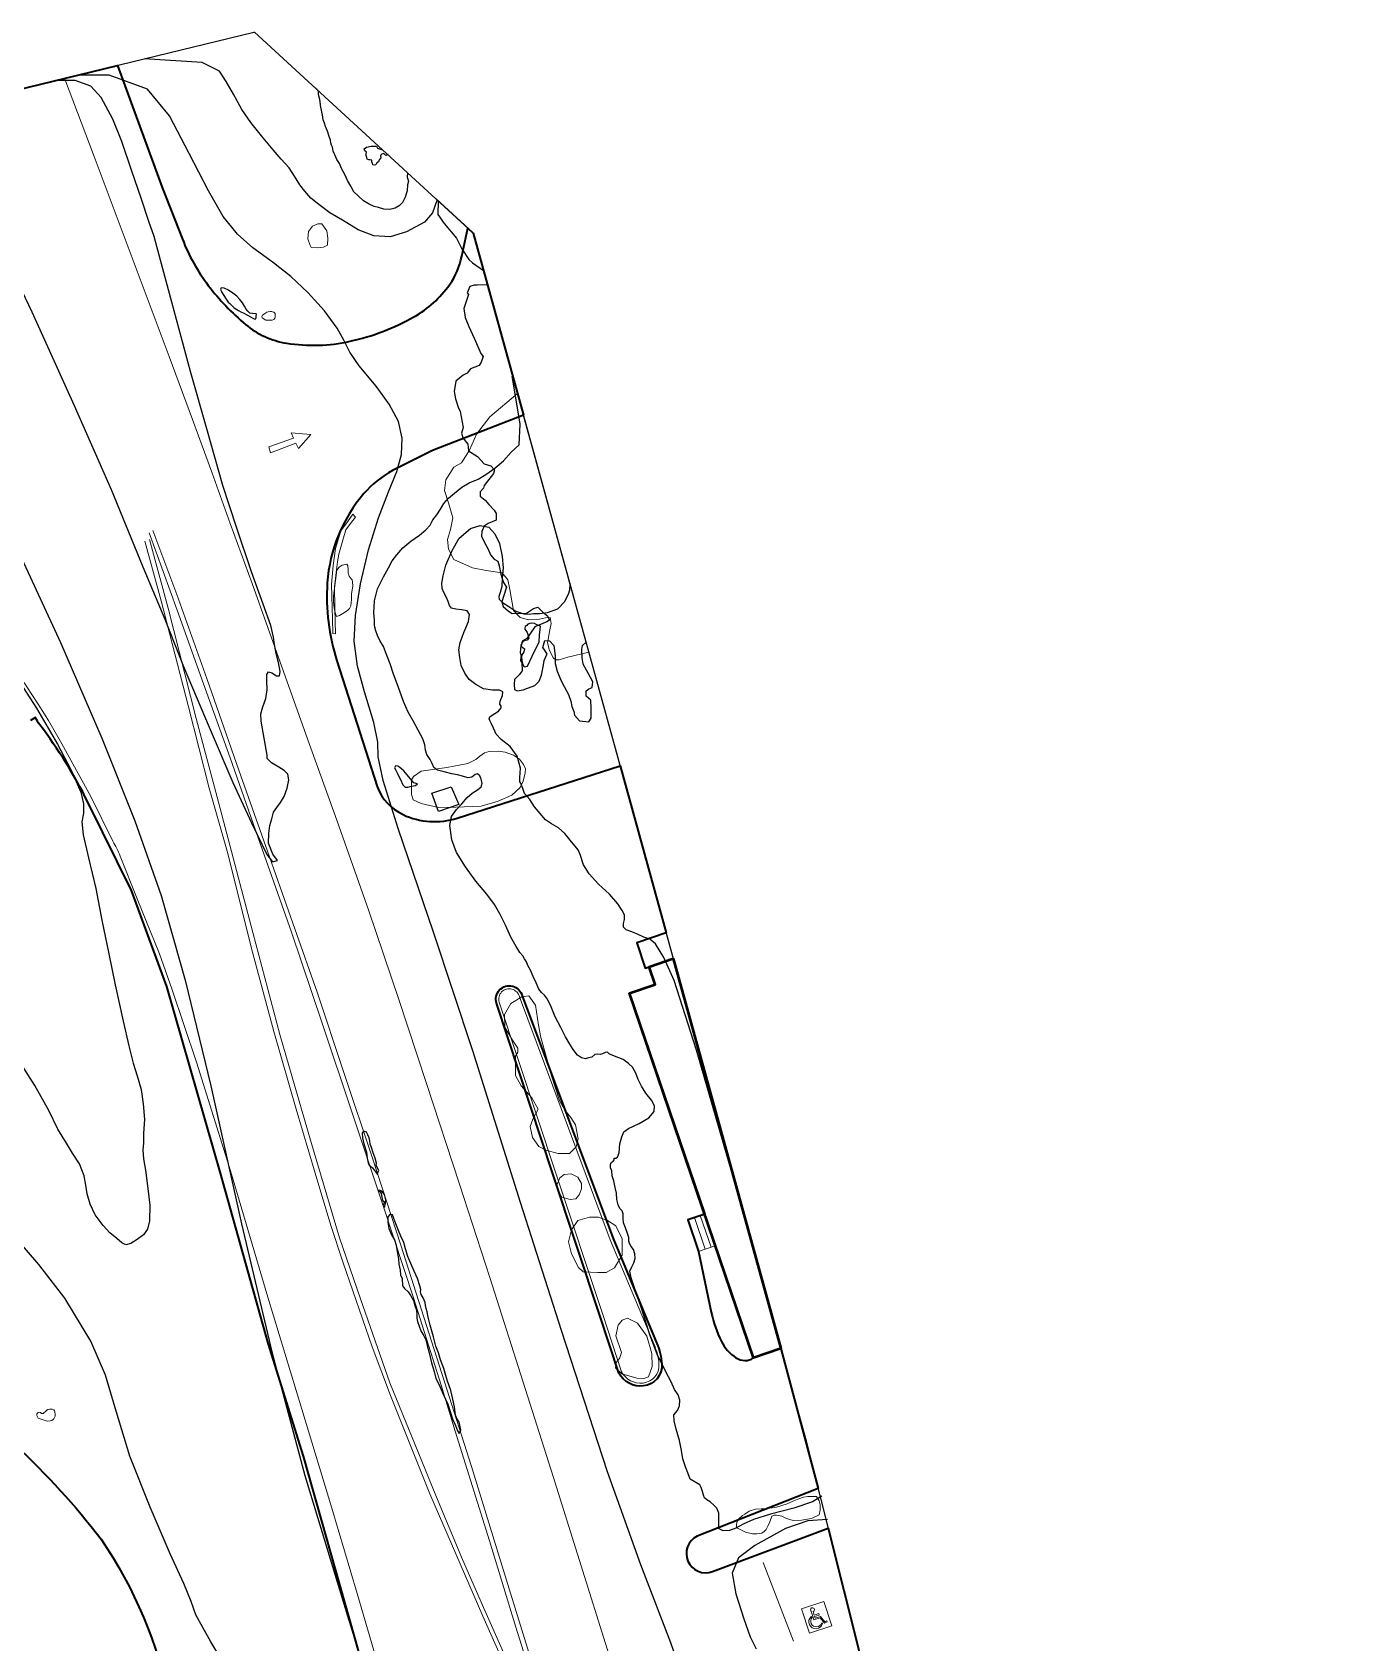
# Model space of a CAD drawing. Header units: metres. Extents: x 1167299 to 1168507, y 308548 to 309729.
# Drawn here: x 1168297.8 to 1168507.3, y 309474.2 to 309728.9 of the extents above; entities that cross this region are included whole.
import ezdxf

# ---------------------------------------------------------------- set-up
doc = ezdxf.new("R2010")
doc.units = ezdxf.units.M
for name, color, linetype in [('340_HVVBN-02_Sauer', 7, 'Continuous'), ('A-OBSTRUCTION', 7, 'Continuous'), ('C-CONC-PAD', 51, 'Continuous'), ('Contour_Line_Intermediate', 8, 'Continuous'), ('Contour_Line_Major', 9, 'Continuous')]:
    doc.layers.add(name, color=color, linetype=linetype)
for name, color, linetype, lineweight in [('B-OVERHANG', 3, 'Continuous', 50), ('R-CURB', 6, 'Continuous', 20), ('R-PAVEMARK-LINE', 1, 'Continuous', 20), ('R-PAVEMARK-SYMBOL', 3, 'Continuous', 20), ('R-ROAD-ASPH', 5, 'Continuous', 35), ('R-WALK-CONC', 34, 'Continuous', 20), ('V-VEGETATION', 2, 'Continuous', 20)]:
    doc.layers.add(name, color=color, linetype=linetype, lineweight=lineweight)

msp = doc.modelspace()

# ---------------------------------------------------------------- linework, layer by layer
at = {"layer": '340_HVVBN-02_Sauer'}
msp.add_lwpolyline([(1168027.3, 309625.94), (1168114.83, 309675.82), (1168332.88, 309728.86), (1168333.01, 309728.86), (1168367.58, 309697.08), (1168420.11, 309506.44), (1168461.01, 309343.73), (1168468.73, 309312.67), (1168473.91, 309292.01), (1168482.73, 309252.46), (1168501.53, 309163.05), (1168507.25, 309136.45), (1168397.91, 309135.52), (1168382.49, 309184.59), (1168185.69, 309135.89), (1168206.49, 308958.78), (1168201.19, 308819.89), (1168044.25, 308609.22)], dxfattribs=at)
at = {"layer": 'A-OBSTRUCTION'}
msp.add_lwpolyline([(1168362.03, 309702.18), (1168361.97, 309700.02), (1168363, 309698.59), (1168364.92, 309696.28), (1168365.76, 309694.6), (1168366.89, 309692.93), (1168367.43, 309692.39), (1168369.2, 309691.15), (1168367.56, 309697.11), (1168361.7, 309702.49)], dxfattribs=at)
for points in [[(1168369.81, 309688.93), (1168368.17, 309688.86), (1168367.74, 309688.86), (1168367.05, 309688.67), (1168366.62, 309687.65), (1168366.82, 309687.39), (1168366.59, 309686.76), (1168366.1, 309685.19), (1168366.29, 309683.74), (1168366.85, 309682.3), (1168367.71, 309680.49), (1168368.3, 309679.14), (1168368.79, 309678.03), (1168369.12, 309677.57), (1168368.82, 309676.68), (1168368.53, 309676.16), (1168367.15, 309675.6), (1168366.62, 309674.94), (1168366, 309674.61), (1168364.82, 309673.69), (1168364.56, 309672.02), (1168364.76, 309670.9), (1168365.19, 309669.56), (1168365.48, 309668.87), (1168365.97, 309666.36), (1168365.74, 309665.44), (1168365.93, 309664.72), (1168366.69, 309663.73), (1168366.82, 309662.68), (1168368.27, 309661.76), (1168369.32, 309660.61), (1168370.33, 309660.29), (1168370.93, 309659.66), (1168370.79, 309659.07), (1168369.32, 309657.17), (1168369.18, 309656.77), (1168368.65, 309656.18), (1168368.69, 309655.5), (1168369.48, 309654.84), (1168370.02, 309654.16), (1168370.9, 309653.29), (1168371.21, 309652.76), (1168371.17, 309651.67), (1168369.93, 309651.18), (1168369.29, 309650.72), (1168368.94, 309649.89), (1168368.88, 309649.17), (1168369.34, 309648.14), (1168369.95, 309647.09), (1168370.3, 309646.19), (1168370.87, 309645.51), (1168371.46, 309645.19), (1168371.68, 309644.49), (1168371.94, 309643.15), (1168372.14, 309642.45), (1168372.33, 309641.86), (1168372.84, 309641.12), (1168372.42, 309639.78), (1168372.09, 309638.79), (1168372.32, 309638.04), (1168373.17, 309637.32), (1168373.72, 309636.92), (1168375.98, 309636.97), (1168377.11, 309637.71), (1168377.76, 309637.95), (1168378.64, 309637.11), (1168379.33, 309636.57), (1168379.63, 309635.88), (1168379.23, 309635.59), (1168377.31, 309634.8), (1168376.02, 309632.99), (1168375.3, 309632.56), (1168375.16, 309631.74), (1168375.66, 309631.35), (1168375.59, 309630.85), (1168375.07, 309630.1), (1168375.03, 309629.44), (1168375.23, 309629.18), (1168375.3, 309627.87), (1168374.84, 309627.24), (1168374.11, 309626.49), (1168374.05, 309625.74), (1168374.07, 309624.93), (1168374.51, 309624.71), (1168375.45, 309624.84), (1168376.17, 309625.11), (1168376.3, 309625.15), (1168377.33, 309625.57), (1168377.99, 309626.25), (1168378.38, 309627.19), (1168378.65, 309628.52), (1168378.8, 309629.49), (1168379.13, 309630.34), (1168379.28, 309630.49), (1168378.82, 309631.19), (1168378.56, 309631.54), (1168378.89, 309632.68), (1168379.61, 309632.59), (1168380.29, 309631.87), (1168380.51, 309630.25), (1168380.53, 309629.05), (1168380.86, 309627.82), (1168381.4, 309626.4), (1168381.93, 309625.37), (1168382.63, 309624.14), (1168382.98, 309623.05), (1168383.18, 309622.22), (1168383.46, 309621.43), (1168383.59, 309620.84), (1168384.38, 309619.96), (1168385.85, 309619.79), (1168386.22, 309620.38), (1168386.2, 309621.93), (1168386.16, 309623.2), (1168385.43, 309623.88), (1168385.41, 309624.71), (1168385.85, 309625), (1168386.35, 309625.24), (1168386.46, 309626.11), (1168385.74, 309627.47), (1168384.95, 309628.94), (1168384.8, 309629.99), (1168384.75, 309631.24), (1168384.84, 309631.89), (1168385.4, 309632.41), (1168369.81, 309688.93)], [(1168399.19, 309582.36), (1168416.19, 309520.67), (1168411.88, 309519.2), (1168392.28, 309576.91), (1168396.33, 309578.28), (1168395.38, 309581.07), (1168399.19, 309582.36)]]:
    msp.add_lwpolyline(points, close=True, dxfattribs=at)
at = {"layer": 'B-OVERHANG'}
msp.add_lwpolyline([(1168399.19, 309582.36), (1168416.19, 309520.67), (1168411.88, 309519.2), (1168392.28, 309576.91), (1168396.33, 309578.28), (1168395.38, 309581.07)], close=True, dxfattribs=at)
at = {"layer": 'C-CONC-PAD'}
msp.add_lwpolyline([(1168364.1, 309609.52), (1168365.3, 309606.73), (1168362.07, 309605.61), (1168361, 309608.52), (1168364.1, 309609.52)], close=True, dxfattribs=at)
at = {"layer": 'Contour_Line_Intermediate'}
for points, elevation in [([(1168401.71, 309465.84), (1168398.82, 309474.17), (1168394.07, 309486.51), (1168388.82, 309501.17), (1168381.5, 309523.53), (1168375.06, 309543.8), (1168367.5, 309567.78), (1168361.31, 309586.52), (1168355.7, 309602.95), (1168353.32, 309610.51), (1168352.53, 309614.29), (1168352.48, 309616.6), (1168351.86, 309619.69), (1168350.39, 309624.53), (1168349.29, 309628.62), (1168348.74, 309632.55), (1168348.95, 309636.62), (1168349.75, 309641.6), (1168351.03, 309647), (1168352.6, 309652.06), (1168354.17, 309656.16), (1168355.48, 309659.37), (1168356.22, 309662.09), (1168356.31, 309664.68), (1168355.73, 309667.28), (1168354.3, 309670.04), (1168352.23, 309672.88), (1168349.53, 309676.11), (1168348.05, 309678.25), (1168347.12, 309680.17), (1168346.07, 309682.07), (1168344.03, 309684.79), (1168341.41, 309687.71), (1168338.73, 309690.2), (1168335.98, 309692.38), (1168332.73, 309694.76), (1168330.31, 309696.9), (1168328.05, 309699.71), (1168325.7, 309703.79), (1168322.64, 309709.7), (1168319.56, 309715.64), (1168316.08, 309719.85), (1168309.99, 309722.04), (1168305, 309722.07)], 74.98), ([(1168336.62, 309597.89), (1168335.91, 309598.87), (1168335.19, 309600.63), (1168335.25, 309602.12), (1168335.39, 309603.43), (1168335.71, 309604.45), (1168336.01, 309605.5), (1168336.54, 309606.23), (1168337.08, 309607.06), (1168337.67, 309607.99), (1168338.18, 309609.31), (1168338.4, 309610.65), (1168338.27, 309611.52), (1168337.67, 309612.1), (1168336.85, 309612.65), (1168335.67, 309613.3), (1168334.99, 309614), (1168334.99, 309614.53), (1168334.05, 309619.93), (1168334.01, 309621.05), (1168334.31, 309622.17), (1168334.78, 309623.51), (1168334.97, 309624.84), (1168334.93, 309626.28), (1168334.95, 309627.31), (1168335.2, 309627.7), (1168335.72, 309627.55), (1168336.48, 309627.08), (1168336.96, 309627.1), (1168337.07, 309627.75), (1168336.8, 309629.2), (1168336.41, 309630.63), (1168336.16, 309632.02), (1168335.99, 309633.2), (1168335.55, 309635.06), (1168334.35, 309638.4), (1168332.5, 309643.5), (1168330.15, 309650.58), (1168327.99, 309657.2), (1168325.57, 309665.74), (1168322.87, 309675.22), (1168319.9, 309686.15), (1168318.12, 309692.82), (1168317.11, 309696.53), (1168316.3, 309698.91), (1168315.15, 309702.46), (1168313.56, 309707.04), (1168312.01, 309711.57), (1168310.57, 309715.09), (1168308.76, 309718.54), (1168307.12, 309720.31), (1168304.66, 309721.21), (1168301.51, 309721.23)], 75.29), ([(1168341.96, 309720.69), (1168341.96, 309720.69)], 74.37), ([(1168342.12, 309720.54), (1168342.11, 309720.55)], 74.37), ([(1168342.28, 309720.38), (1168342.26, 309720.4)], 74.37), ([(1168342.44, 309720.23), (1168342.41, 309720.25)], 74.37), ([(1168342.52, 309720.16), (1168342.52, 309720.19)], 74.37), ([(1168342.6, 309720.07), (1168342.56, 309720.11)], 74.37), ([(1168342.68, 309720), (1168342.67, 309720.05)], 74.37), ([(1168342.76, 309719.92), (1168342.71, 309719.96)], 74.37), ([(1168342.84, 309719.84), (1168342.81, 309719.9)], 74.37), ([(1168342.92, 309719.77), (1168342.86, 309719.81)], 74.37), ([(1168343, 309719.68), (1168342.96, 309719.75)], 74.37), ([(1168343.08, 309719.61), (1168343.01, 309719.66)], 74.37), ([(1168357.17, 309706.64), (1168357.13, 309705.93), (1168357.32, 309705.31), (1168357.2, 309704.71), (1168357.13, 309703.78), (1168356.8, 309702.75), (1168356.39, 309701.92), (1168355.86, 309701.41), (1168355.24, 309701.01), (1168354.41, 309700.81), (1168353.44, 309700.86), (1168352.61, 309701.12), (1168351.91, 309701.32), (1168351.1, 309701.69), (1168350.22, 309702.19), (1168349.43, 309702.93), (1168348.71, 309703.6), (1168348.2, 309704.52), (1168347.69, 309705.41), (1168347.29, 309706.37), (1168346.76, 309707.31), (1168346.43, 309708.07), (1168346, 309708.75), (1168345.71, 309709.49), (1168345.43, 309710.06), (1168345.32, 309710.66), (1168345.17, 309711.01), (1168345.07, 309711.38), (1168345.01, 309711.78), (1168344.79, 309712.34), (1168344.52, 309713.21), (1168344.19, 309713.93), (1168344.07, 309714.47), (1168343.87, 309715), (1168343.76, 309715.78), (1168343.47, 309717), (1168343.33, 309718.23), (1168343.13, 309718.99), (1168343.09, 309719.6)], 74.37), ([(1168279.45, 309715.86), (1168280.06, 309715.6), (1168284.17, 309711.02), (1168289.47, 309702.06), (1168297.79, 309684.66), (1168304.47, 309669.82), (1168310.32, 309656.54), (1168315.31, 309644.33), (1168318.79, 309636.05), (1168321.88, 309628.28), (1168325.83, 309618.98), (1168329.54, 309610.23), (1168332.52, 309603.82), (1168334.95, 309598.82), (1168335.85, 309597.66), (1168336.62, 309597.89)], 75.29), ([(1168253.91, 309709.65), (1168261.08, 309708.67), (1168272.36, 309702.83), (1168276.74, 309692.63), (1168278.88, 309684.67), (1168280.86, 309678.37), (1168283.17, 309672.88), (1168285.66, 309667.29), (1168287.9, 309662.79), (1168290.74, 309656.93), (1168295.26, 309647.61), (1168302.3, 309632.35), (1168308.87, 309617.22), (1168314.09, 309604.14), (1168318.21, 309592.34), (1168322.02, 309578.97), (1168326.11, 309562.26), (1168330.93, 309540.42), (1168335.79, 309519.94), (1168340.95, 309500.63), (1168347.7, 309478.4), (1168357.33, 309447.27)], 74.98), ([(1168354.1, 309709.5), (1168353.74, 309709.37), (1168353.43, 309709.67), (1168353.12, 309709.56), (1168352.93, 309709.37), (1168352.94, 309708.99), (1168352.72, 309708.66), (1168352.57, 309708.35), (1168352.33, 309708.2), (1168352.2, 309708.01), (1168352.1, 309707.88), (1168351.9, 309707.82), (1168351.69, 309707.89), (1168351.65, 309708.08), (1168351.55, 309708.35), (1168351.56, 309708.61), (1168351.23, 309708.67), (1168351.07, 309708.67), (1168350.82, 309708.78), (1168350.74, 309709.07), (1168350.64, 309709.37), (1168350.63, 309709.65), (1168350.67, 309709.9), (1168350.43, 309710.1), (1168350.35, 309710.4), (1168350.67, 309710.68), (1168351.44, 309710.82), (1168352.26, 309710.82), (1168352.42, 309710.53), (1168353.24, 309710.27)], 74.07), ([(1168409, 309546.73), (1168402.85, 309567.86), (1168399.33, 309578.89), (1168397.7, 309582.51), (1168396.41, 309584.68), (1168395.47, 309585.41), (1168394.55, 309585.76), (1168393.62, 309586.17), (1168392.65, 309586.58), (1168391.73, 309586.93), (1168391.32, 309587.35), (1168391.31, 309587.92), (1168391.47, 309588.53), (1168391.47, 309589.28), (1168391.14, 309589.98), (1168390.42, 309591.02), (1168389.1, 309592.56), (1168387.35, 309594.11), (1168385.92, 309595.74), (1168385.02, 309597.18), (1168384.49, 309598.8), (1168384.15, 309599.56), (1168383.71, 309600.13), (1168383.1, 309600.8), (1168382.05, 309602.13), (1168381.03, 309603.03), (1168379.96, 309603.68), (1168379.02, 309604.29), (1168378.14, 309605.3), (1168377.26, 309606.37), (1168376.5, 309607.52), (1168375.69, 309608.45), (1168375.41, 309609.23), (1168375.21, 309609.78), (1168375.08, 309610.08), (1168374.94, 309610.31), (1168374.94, 309611), (1168375.02, 309612.45), (1168374.5, 309614.37), (1168373.4, 309615.92), (1168371.99, 309617.02), (1168371.2, 309617.85), (1168370.79, 309618.78), (1168370.45, 309619.48), (1168370.21, 309620.01), (1168370.07, 309620.29), (1168370.19, 309620.57), (1168370.55, 309620.83), (1168371.01, 309621.1), (1168371.54, 309621.48), (1168371.97, 309621.99), (1168372.01, 309622.3), (1168371.77, 309622.6), (1168371.81, 309623.09), (1168372.18, 309623.97), (1168372.24, 309624.54), (1168371.73, 309624.79), (1168370.59, 309624.8), (1168369.18, 309625.04), (1168368, 309625.69), (1168366.94, 309626.48), (1168366.23, 309627.5), (1168365.65, 309628.73), (1168365.44, 309629.95), (1168365.29, 309631.16), (1168365.5, 309632.32), (1168365.81, 309633.21), (1168366.09, 309633.91), (1168366.41, 309634.66), (1168366.83, 309635.67), (1168366.96, 309636.78), (1168366.62, 309637.36), (1168365.74, 309637.51), (1168364.83, 309637.61), (1168364.15, 309637.79), (1168363.82, 309638.2), (1168363.62, 309638.82), (1168363.35, 309639.48), (1168362.9, 309640.25), (1168362.67, 309640.89), (1168362.62, 309641.73), (1168362.8, 309642.87), (1168363.22, 309644.58), (1168364.25, 309646.88), (1168365.37, 309648.83), (1168367.15, 309650.36), (1168368.66, 309650.84), (1168370.03, 309650.57), (1168370.99, 309649.52), (1168371.71, 309648), (1168372.15, 309645.96), (1168372.28, 309644.13), (1168372.16, 309642.5), (1168372.09, 309641.21), (1168371.83, 309640.27), (1168371.6, 309639.64), (1168371.68, 309639.18), (1168372.18, 309638.68), (1168373.21, 309638.04), (1168374.32, 309637.3), (1168375.55, 309636.87), (1168376.41, 309636.81), (1168377.12, 309636.94), (1168378.05, 309636.93), (1168379.33, 309637.11), (1168380.94, 309637.69), (1168382, 309638.76), (1168382.63, 309639.98), (1168382.84, 309640.65), (1168382.88, 309641.55)], 74.37), ([(1168382.68, 309642.3), (1168382.68, 309642.35)], 74.37), ([(1168382.76, 309641.99), (1168382.76, 309642.08)], 74.37), ([(1168382.84, 309641.64), (1168382.84, 309641.81)], 74.37), ([(1168327.33, 309472.21), (1168326.06, 309474.3), (1168324.8, 309476.55), (1168323.69, 309478.57), (1168322.96, 309480.67), (1168321.8, 309483.51), (1168319.65, 309488.21), (1168316.51, 309495.58), (1168313.3, 309503.66), (1168311.12, 309510.81), (1168309.43, 309516.47), (1168307.13, 309521.88), (1168302.99, 309528.65), (1168298.88, 309534), (1168295.32, 309538.12)], 74.98), ([(1168423.56, 309493.66), (1168420.47, 309493.44), (1168416.93, 309492.21), (1168412.1, 309489.55), (1168409.51, 309487.59), (1168408.49, 309485.14), (1168409.06, 309481.9), (1168410.33, 309477.95), (1168411.36, 309475.09), (1168412.29, 309473.21)], 74.98), ([(1168394.05, 309483.93), (1168394.05, 309483.93)], 74.98)]:
    msp.add_lwpolyline(points, dxfattribs=dict(at, elevation=elevation))
for points, elevation in [([(1168333.24, 309684.3), (1168332.68, 309684.38), (1168332.24, 309684.43), (1168331.94, 309684.72), (1168331.67, 309685.08), (1168331.39, 309685.55), (1168331.08, 309686.08), (1168330.69, 309686.58), (1168330.2, 309687.09), (1168329.57, 309687.6), (1168328.87, 309688.06), (1168328.19, 309688.38), (1168327.73, 309688.45), (1168327.59, 309688.24), (1168327.78, 309687.79), (1168328.14, 309687.2), (1168328.53, 309686.63), (1168328.84, 309686.19), (1168329.1, 309685.93), (1168329.31, 309685.75), (1168329.53, 309685.54), (1168329.73, 309685.32), (1168329.95, 309685.14), (1168330.18, 309685), (1168330.45, 309684.86), (1168330.83, 309684.66), (1168331.32, 309684.41), (1168331.88, 309684.12), (1168332.36, 309683.86), (1168332.71, 309683.66), (1168332.93, 309683.53), (1168333.09, 309683.49), (1168333.18, 309683.58), (1168333.23, 309683.76), (1168333.24, 309684.02), (1168333.32, 309684.2), (1168333.24, 309684.3)], 75.29), ([(1168378.14, 309634.39), (1168378.23, 309634.92), (1168377.62, 309635.15), (1168377.23, 309635.33), (1168376.79, 309635.42), (1168376.52, 309635.34), (1168376.22, 309635.25), (1168376.03, 309635.05), (1168375.8, 309634.9), (1168375.71, 309634.68), (1168375.74, 309634.44), (1168375.91, 309634.24), (1168376.12, 309633.92), (1168376.25, 309633.46), (1168376.38, 309633.02), (1168376.12, 309632.7), (1168375.76, 309632.67), (1168375.39, 309632.51), (1168375.26, 309632.22), (1168375.1, 309631.86), (1168375.04, 309631.31), (1168374.98, 309630.76), (1168375.18, 309630.07), (1168375.23, 309629.48), (1168375.4, 309628.88), (1168375.61, 309628.48), (1168376.17, 309628.62), (1168376.9, 309630.17), (1168377.97, 309632.47), (1168378.02, 309633.53), (1168378.14, 309634.39)], 74.37), ([(1168357.33, 309611.15), (1168356.6, 309612.07), (1168355.99, 309612.59), (1168355.65, 309612.81), (1168355.27, 309612.82), (1168355.12, 309612.52), (1168355.35, 309612.15), (1168355.55, 309611.75), (1168355.73, 309611.27), (1168356.06, 309610.7), (1168356.46, 309609.84), (1168356.82, 309609.49), (1168357.21, 309609.48), (1168357.8, 309609.6), (1168358.43, 309609.75), (1168358.76, 309609.99), (1168358.16, 309610.15), (1168357.33, 309611.15)], 74.98), ([(1168352.64, 309548.86), (1168352.24, 309549.61), (1168352.28, 309549.99), (1168352.09, 309550.8), (1168351.76, 309551.62), (1168351.48, 309552.47), (1168351.25, 309553.02), (1168351.21, 309553.52), (1168351.14, 309553.99), (1168350.93, 309554.48), (1168350.69, 309554.89), (1168350.24, 309555.06), (1168350, 309554.73), (1168350.07, 309554), (1168350.29, 309553.05), (1168350.7, 309551.76), (1168350.82, 309550.8), (1168350.98, 309550.07), (1168351.13, 309549.68), (1168351.33, 309549.54), (1168351.62, 309549.27), (1168351.95, 309548.86), (1168352.46, 309548.23), (1168352.54, 309548.65), (1168352.64, 309548.86)], 75.29), ([(1168353.48, 309543.79), (1168353.32, 309543.38), (1168353.52, 309543.01), (1168353.7, 309543.64), (1168353.77, 309544.23), (1168353.56, 309545.05), (1168353.11, 309545.56), (1168352.69, 309545.73), (1168352.55, 309545.66), (1168352.66, 309545.58), (1168352.86, 309545.49), (1168353.02, 309545.19), (1168353.11, 309544.63), (1168353.2, 309544.11), (1168353.47, 309543.95), (1168353.48, 309543.79)], 75.29), ([(1168365.37, 309507.25), (1168365.61, 309507.83), (1168365.34, 309509.02), (1168364.99, 309509.6), (1168364.75, 309510.13), (1168364.71, 309510.63), (1168364.63, 309511.49), (1168364.36, 309512.67), (1168364.01, 309514.06), (1168363.46, 309515.69), (1168362.92, 309517.52), (1168362.39, 309518.89), (1168362.06, 309520.03), (1168361.66, 309521.09), (1168361.3, 309522.54), (1168360.76, 309524.36), (1168360.46, 309525.63), (1168360.27, 309526.52), (1168360.14, 309527), (1168360.03, 309527.5), (1168359.96, 309527.99), (1168359.66, 309528.69), (1168359.33, 309529.26), (1168359.24, 309529.64), (1168359.27, 309530.01), (1168359.15, 309530.63), (1168358.76, 309531.77), (1168358.21, 309532.95), (1168357.71, 309534.15), (1168357.24, 309535.26), (1168356.88, 309536.46), (1168356.61, 309537.45), (1168356.15, 309538.45), (1168355.78, 309539.34), (1168355.31, 309540.41), (1168355.04, 309541.25), (1168354.78, 309541.82), (1168354.43, 309541.92), (1168354.07, 309541.53), (1168354.05, 309540.63), (1168354.21, 309539.67), (1168354.67, 309538.66), (1168355.1, 309537.9), (1168355.41, 309537.06), (1168355.56, 309536.04), (1168355.76, 309534.87), (1168355.83, 309534.02), (1168356.04, 309533.1), (1168356.07, 309532.34), (1168356.32, 309531.77), (1168356.39, 309530.63), (1168356.68, 309530.17), (1168357.3, 309529.67), (1168357.72, 309529.02), (1168358.11, 309528.31), (1168358.35, 309527.49), (1168358.59, 309526.77), (1168358.66, 309526.08), (1168358.66, 309525.51), (1168358.78, 309524.95), (1168359.01, 309524.24), (1168359.31, 309523.48), (1168359.76, 309522.69), (1168360.1, 309522.09), (1168360.28, 309521.17), (1168360.61, 309520), (1168360.97, 309518.42), (1168361.41, 309517.08), (1168361.67, 309515.96), (1168362.16, 309514.97), (1168362.8, 309513.45), (1168363.53, 309511.88), (1168363.95, 309510.6), (1168364.33, 309509.44), (1168364.77, 309508.5), (1168365.1, 309507.7), (1168365.37, 309507.25)], 75.29)]:
    msp.add_lwpolyline(points, close=True, dxfattribs=dict(at, elevation=elevation))
at = {"layer": 'Contour_Line_Major', "elevation": 74.68}
for points in [[(1168361.8, 309702.23), (1168361.11, 309700.3), (1168359.86, 309698.81), (1168357.01, 309697.3), (1168354.43, 309696.49), (1168351.88, 309696.64), (1168349.4, 309697.62), (1168346.91, 309699.12), (1168344.88, 309700.27), (1168343.18, 309701.59), (1168341.92, 309702.62), (1168340.97, 309703.74), (1168340.14, 309704.73), (1168339.31, 309706.07), (1168338.47, 309707.43), (1168337.23, 309708.76), (1168335.92, 309710.24), (1168334.11, 309712.46), (1168332.43, 309714.59), (1168331.01, 309716.66), (1168329.65, 309719.04), (1168328.49, 309721.06), (1168327.44, 309722.71), (1168324.7, 309724.06), (1168315.56, 309724.64)], [(1168422.68, 309497.34), (1168421.2, 309496.46), (1168418.26, 309495.45), (1168414.55, 309494.48), (1168411.87, 309493.67), (1168410.25, 309492.89), (1168409.09, 309492.27), (1168408.09, 309491.9), (1168407.07, 309491.85), (1168406.45, 309492.16), (1168406.41, 309492.81), (1168406.39, 309493.78), (1168406.39, 309494.65), (1168406.08, 309495.44), (1168405.62, 309495.94), (1168405.03, 309496.43), (1168404.49, 309496.76), (1168404.15, 309497.09), (1168403.98, 309497.49), (1168403.8, 309498.07), (1168403.63, 309498.73), (1168403.38, 309499.11), (1168401.87, 309500.03), (1168401.5, 309501.04), (1168401.11, 309501.99), (1168400.69, 309503.25), (1168400.49, 309504.59), (1168400.2, 309506.16), (1168399.65, 309507.96), (1168399.32, 309509.26), (1168399.26, 309510.21), (1168399.84, 309510.89), (1168400.19, 309511.61), (1168400.22, 309512.5), (1168399.97, 309513.37), (1168399.4, 309514.21), (1168398.84, 309515.42), (1168398.01, 309517.03), (1168396.63, 309519.81), (1168395.47, 309522.87), (1168394.22, 309526.9), (1168393.24, 309529.82), (1168392.53, 309531.86), (1168392.35, 309532.95), (1168392.62, 309533.61), (1168392.96, 309534.26), (1168393.18, 309534.93), (1168393.13, 309535.69), (1168392.9, 309536.34), (1168392.55, 309536.81), (1168392.28, 309537.28), (1168392.17, 309537.68), (1168392.17, 309538.25), (1168391.94, 309538.86), (1168391.63, 309539.78), (1168391.34, 309540.56), (1168391.25, 309541.31), (1168391.26, 309542.01), (1168391.1, 309542.48), (1168390.75, 309542.86), (1168390.48, 309543.39), (1168390.25, 309544.28), (1168390.23, 309545.24), (1168390.02, 309546.17), (1168389.82, 309547.22), (1168389.53, 309548), (1168389.46, 309548.81), (1168389.26, 309549.28), (1168389.26, 309549.82), (1168389.35, 309550.1), (1168389.71, 309550.31), (1168389.84, 309550.53), (1168389.84, 309550.77), (1168390.12, 309550.78), (1168390.37, 309550.96), (1168390.65, 309551.62), (1168390.76, 309553.04), (1168391.04, 309554.18), (1168391.4, 309554.96), (1168392.1, 309555.5), (1168393.79, 309556.26), (1168395.33, 309557.19), (1168396.19, 309558.19), (1168396.22, 309559.06), (1168395.75, 309559.95), (1168394.85, 309561.09), (1168394.18, 309562.19), (1168393.62, 309563.26), (1168393.27, 309564.25), (1168392.75, 309565.18), (1168392.11, 309565.78), (1168391.27, 309566.39), (1168390.57, 309566.66), (1168389.11, 309567.26), (1168388.82, 309567.55), (1168388.44, 309567.51), (1168388.03, 309567.27), (1168387.63, 309567.21), (1168387.27, 309567.23), (1168386.82, 309567.18), (1168386.33, 309566.78), (1168385.8, 309566.66), (1168385.31, 309566.49), (1168384.68, 309566.64), (1168384.07, 309567.07), (1168383.39, 309568), (1168382.83, 309568.84), (1168382.18, 309569.97), (1168381.44, 309571.47), (1168380.5, 309573.17), (1168379.89, 309574.71), (1168379.31, 309575.96), (1168378.86, 309576.59), (1168378.37, 309576.99), (1168377.95, 309577.5), (1168377.51, 309578.54), (1168377.05, 309579.51), (1168376.63, 309580.51), (1168376.18, 309581.29), (1168375.99, 309581.87), (1168375.68, 309582.34), (1168375.43, 309582.77), (1168374.93, 309583.33), (1168374.36, 309584.29), (1168373.52, 309585.74), (1168372.69, 309587.66), (1168371.77, 309589.44), (1168370.93, 309590.9), (1168369.71, 309592.55), (1168367.98, 309594.62), (1168366.36, 309596.87), (1168364.93, 309599.12), (1168364.18, 309601.14), (1168363.86, 309603.42), (1168364.16, 309604.84), (1168364.91, 309605.96), (1168365.77, 309606.85), (1168366.63, 309607.84), (1168367.4, 309608.5), (1168368.26, 309609.03), (1168368.81, 309609.54), (1168368.99, 309610.09), (1168368.8, 309610.71), (1168368.63, 309611.26), (1168368.27, 309611.55), (1168367.88, 309611.45), (1168367.36, 309611.04), (1168366.74, 309610.94), (1168365.85, 309611.19), (1168365.1, 309611.42), (1168364.21, 309611.58), (1168362.98, 309611.89), (1168361.91, 309612.18), (1168361.33, 309612.59), (1168361.07, 309613.22), (1168360.74, 309613.86), (1168360.23, 309614.63), (1168360.02, 309615.32), (1168359.9, 309616.14), (1168359.6, 309617.13), (1168358.85, 309618.46), (1168358.06, 309619.95), (1168357.26, 309621.31), (1168356.52, 309623), (1168355.69, 309625.41), (1168354.98, 309627.32), (1168354.45, 309628.98), (1168353.86, 309630.44), (1168353.38, 309631.69), (1168352.82, 309632.64), (1168352.41, 309633.47), (1168352.17, 309634.18), (1168352.02, 309634.75), (1168351.95, 309635.16), (1168351.94, 309635.87), (1168351.88, 309637.02), (1168351.94, 309638.96), (1168352.45, 309640.81), (1168353.39, 309642.75), (1168354.18, 309644.13), (1168354.77, 309645.27), (1168355.48, 309646.2), (1168356.46, 309647.3), (1168357.7, 309648.39), (1168359.06, 309649.3), (1168360.07, 309650.14), (1168360.76, 309650.91), (1168361.2, 309651.73), (1168361.82, 309652.55), (1168362.37, 309653.41), (1168362.94, 309654.33), (1168363.66, 309655.19), (1168364.62, 309655.98), (1168365.77, 309656.89), (1168366.93, 309657.58), (1168368.34, 309658.2), (1168369.57, 309658.92), (1168370.96, 309659.89), (1168372.35, 309661.09), (1168373.57, 309662.44), (1168374.84, 309663.6), (1168374.98, 309666.89), (1168373.8, 309674.21)], [(1168373.72, 309674.72), (1168373.7, 309674.77)], [(1168373.8, 309674.25), (1168373.75, 309674.48)], [(1168296.43, 309625.23), (1168298.5, 309621.96), (1168301.85, 309616.25), (1168304.03, 309612.14), (1168305.53, 309608.68), (1168305.93, 309606.81), (1168305.93, 309605.33), (1168305.69, 309604.01), (1168305.9, 309601.95), (1168306.76, 309598.28), (1168307.92, 309593.43), (1168308.87, 309588.44), (1168309.98, 309583.12), (1168310.94, 309578.22), (1168312.22, 309572.44), (1168313.13, 309568.54), (1168313.82, 309565.83), (1168314.42, 309563.82), (1168315.07, 309561.64), (1168315.39, 309559.38), (1168315.59, 309556.89), (1168315.45, 309554.74), (1168315.44, 309553.22), (1168315.34, 309552.06), (1168315.45, 309550.7), (1168315.78, 309548.92), (1168316.15, 309546.02), (1168316.44, 309543.34), (1168316.4, 309540.86), (1168316.08, 309539.55), (1168315.42, 309538.65), (1168314.45, 309537.95), (1168313.46, 309537.28), (1168312.67, 309537.07), (1168312, 309537.43), (1168311.24, 309538.07), (1168310.1, 309539.01), (1168309.05, 309540.16), (1168307.81, 309541.85), (1168307.02, 309543.53), (1168306.54, 309545.18), (1168306.33, 309546.55), (1168306.04, 309548.02), (1168305.3, 309549.89), (1168304.23, 309551.58), (1168303.27, 309553.15), (1168301.9, 309555.37), (1168300.47, 309558.35), (1168298.25, 309562.28), (1168296.52, 309565.03)], [(1168374.69, 309584.19), (1168374.69, 309584.19)], [(1168310.84, 309578.16), (1168310.84, 309578.16)], [(1168383.15, 309569.14), (1168383.15, 309569.14)]]:
    msp.add_lwpolyline(points, dxfattribs=at)
at = {"layer": 'R-CURB'}
msp.add_lwpolyline([(1168348.54, 309652.63), (1168348.95, 309652.16), (1168348.34, 309651.37), (1168347.45, 309650.14), (1168347.06, 309648.9), (1168346.31, 309646.33), (1168346.12, 309645.1), (1168345.89, 309643.42), (1168345.73, 309641.97), (1168345.64, 309641.23), (1168345.71, 309637.71), (1168345.78, 309633.74), (1168345.37, 309633.75), (1168345.31, 309636.11), (1168345.2, 309639.66), (1168345.17, 309641.5), (1168345.43, 309644.51), (1168345.8, 309647.22), (1168346.65, 309650.01), (1168347.71, 309651.41), (1168348.54, 309652.63)], close=True, dxfattribs=at)
for points in [[(1168387.59, 309525.92), (1168380.18, 309548.3), (1168371.25, 309575.29, -0.599308), (1168373.81, 309577.98), (1168373.81, 309577.98, -0.263736), (1168375.32, 309576.46), (1168389.68, 309538.07), (1168396.59, 309521.49, -0.089931), (1168397.39, 309518.24), (1168397.39, 309518.24, -0.399417), (1168394.48, 309514.77), (1168394.48, 309514.77, -0.308127), (1168390.58, 309516.82), (1168387.59, 309525.92)], [(1168388.04, 309526.07), (1168380.62, 309548.44), (1168371.69, 309575.44, -0.599308), (1168373.68, 309577.53), (1168373.68, 309577.53, -0.266763), (1168374.88, 309576.32), (1168389.24, 309537.9), (1168396.16, 309521.31, -0.090097), (1168396.93, 309518.21), (1168396.93, 309518.21, -0.399417), (1168394.43, 309515.23), (1168394.43, 309515.23, -0.305055), (1168391.01, 309517.01), (1168388.04, 309526.07)]]:
    msp.add_lwpolyline(points, format="xyb", close=True, dxfattribs=at)
at = {"layer": 'R-PAVEMARK-LINE'}
for points in [[(1168302.96, 309721.58), (1168307.62, 309709.18), (1168314.26, 309691.48), (1168319.5, 309677.55), (1168323.2, 309667.62), (1168326.25, 309659.26), (1168329.15, 309651.15), (1168332.6, 309641.7), (1168337.56, 309627.77), (1168341.44, 309616.93), (1168346.03, 309604.25), (1168351.06, 309589.91), (1168355.78, 309576.03), (1168360.19, 309562.58), (1168365.38, 309546.66), (1168370.18, 309531.94), (1168375.82, 309514.19), (1168380.2, 309500.45), (1168384.06, 309488.15), (1168389.25, 309471.52)], [(1168374.96, 309465.17), (1168369.08, 309478.35), (1168360.7, 309497.69), (1168354.49, 309513.25), (1168351.58, 309520.94), (1168347.03, 309534.23), (1168345.06, 309540.13), (1168342.59, 309548.41), (1168339.56, 309558.57), (1168336.06, 309570.83), (1168332.68, 309583.35), (1168328.65, 309599.34), (1168325.83, 309609.32), (1168322.54, 309622.15), (1168318.25, 309638.94), (1168315.66, 309648.35)], [(1168380.67, 309456.37), (1168374.33, 309476.65), (1168370.15, 309490.3), (1168364.72, 309507.6), (1168362.49, 309514.89), (1168358.17, 309528.56), (1168353.35, 309543.24), (1168348.45, 309557.95), (1168343.7, 309572.16), (1168338.86, 309586.53), (1168333.9, 309600.55), (1168329.12, 309614.11), (1168324.91, 309625.83), (1168320.78, 309637.47), (1168316.32, 309649.71)], [(1168316.4, 309648.61), (1168319.33, 309637.77), (1168323.75, 309620.3), (1168327.29, 309607.09), (1168332.74, 309586.49), (1168337.01, 309570.36), (1168341.82, 309553.62), (1168346.44, 309538.2), (1168349.77, 309528.54), (1168354.37, 309515.27), (1168358.38, 309505.45), (1168361.66, 309497.43), (1168365.72, 309487.68), (1168369.17, 309479.75), (1168373.42, 309470.24)], [(1168316.93, 309650.08), (1168320.71, 309639.95), (1168325.48, 309626.64), (1168330.52, 309612.15), (1168335.38, 309598.46), (1168339.37, 309587.04), (1168342.88, 309577.06), (1168347.04, 309564.52), (1168351.63, 309550.82), (1168356.12, 309537.05), (1168363.01, 309515.41), (1168367.29, 309502.04), (1168372.14, 309486.26), (1168377.49, 309469.05), (1168382.57, 309452.5), (1168386.82, 309438.29), (1168391.19, 309423.88), (1168395.41, 309409.23), (1168399.27, 309395.89), (1168403.67, 309380.29), (1168409.64, 309359.49), (1168415.85, 309337.65), (1168423.27, 309311.31)], [(1168413.39, 309486.86), (1168418.18, 309474.43)]]:
    msp.add_lwpolyline(points, dxfattribs=at)
msp.add_lwpolyline([(1168355.11, 309461.78), (1168349.2, 309481.97), (1168345.21, 309495.45), (1168340.45, 309511.11), (1168335.09, 309528.8), (1168329.18, 309548.78), (1168323.84, 309566), (1168319.94, 309577.56), (1168317.98, 309583.12), (1168314.45, 309591.83), (1168311.75, 309598.58, 0.034699), (1168310.61, 309600.92), (1168307.09, 309607.99), (1168302.52, 309616.32, 0.016773), (1168299.06, 309622.16), (1168299.06, 309622.16, 0.009258), (1168294.3, 309629.31)], format="xyb", dxfattribs=at)
at = {"layer": 'R-PAVEMARK-SYMBOL'}
for points in [[(1168339.95, 309663.03), (1168341.87, 309665.22), (1168338.76, 309665.49), (1168339.13, 309664.68), (1168335.25, 309663.27), (1168335.52, 309662.34), (1168339.52, 309663.85), (1168339.95, 309663.03)], [(1168419.46, 309479.5), (1168420.72, 309475.66), (1168424.27, 309476.83), (1168423.01, 309480.67), (1168419.46, 309479.5)]]:
    msp.add_lwpolyline(points, close=True, dxfattribs=at)
for points in [[(1168420.97, 309478.29), (1168421.14, 309478.19, 1.227244), (1168422.68, 309477.31), (1168422.8, 309477.15, -1.287307), (1168420.97, 309478.29)], [(1168421.3, 309479.08), (1168421.47, 309478.55), (1168422.19, 309478.78), (1168422.26, 309478.55), (1168421.54, 309478.32), (1168421.63, 309478.04), (1168422.49, 309478.31), (1168423.15, 309477.47), (1168423.46, 309477.62), (1168423.54, 309477.46), (1168423.1, 309477.25), (1168422.42, 309478.1), (1168421.42, 309477.79), (1168421, 309479.14, -3.895929), (1168421.3, 309479.08)]]:
    msp.add_lwpolyline(points, format="xyb", close=True, dxfattribs=at)
at = {"layer": 'R-ROAD-ASPH'}
for points in [[(1168268.63, 309713.23), (1168311.31, 309723.61), (1168311.31, 309723.61), (1168318.41, 309704.3), (1168321.6, 309696.12, 0.069773), (1168325.69, 309688.82), (1168325.69, 309688.82, 0.05536), (1168331.59, 309682.63), (1168331.59, 309682.63, 0.13625), (1168338.05, 309679.68), (1168338.05, 309679.68, 0.094036), (1168348.1, 309679.98), (1168348.1, 309679.98, 0.074107), (1168358.19, 309683.84), (1168358.19, 309683.84, 0.11134), (1168363.82, 309688.93), (1168363.82, 309688.93, 0.104958), (1168365.75, 309693.45), (1168366.74, 309697.85), (1168367.58, 309697.08), (1168375.5, 309668.32), (1168361.12, 309662.73), (1168354.79, 309659.53, 0.089818), (1168350.3, 309655.9), (1168350.3, 309655.9, 0.162602), (1168344.5, 309641.78), (1168344.5, 309641.78, 0.094505), (1168346, 309629.46), (1168352.36, 309609.55, 0.192003), (1168356.48, 309605.13), (1168356.48, 309605.13, 0.189938), (1168365.05, 309604.57), (1168390.8, 309612.82), (1168398.07, 309586.42), (1168393.42, 309584.84), (1168394.77, 309580.86), (1168395.38, 309581.07), (1168396.33, 309578.28), (1168392.28, 309576.91), (1168404.16, 309541.94), (1168401.5, 309541.04), (1168403.2, 309536.04), (1168405.2, 309526.44, 0.06448), (1168406.81, 309521.8), (1168406.81, 309521.8, 0.131996), (1168409.11, 309519.22), (1168409.11, 309519.22, 0.296815), (1168411.88, 309519.2), (1168416.19, 309520.67), (1168422.1, 309498.55), (1168402.95, 309491.01, 0.949078), (1168405.39, 309485.42), (1168423.67, 309492.29), (1168457.99, 309355.77)], [(1168032.58, 309561.88), (1168094.81, 309626.22, 0.35534), (1168096.13, 309641.5), (1168144.47, 309676.1), (1168168.24, 309653.44), (1168197.73, 309626.48), (1168220.94, 309603.34), (1168249.13, 309575.54), (1168272.6, 309551.43), (1168294.44, 309529.32), (1168284.39, 309518.48, 0.366688), (1168284.26, 309515.57), (1168295.21, 309505.4, -0.041287), (1168308.75, 309490.56), (1168308.75, 309490.56, -0.097723), (1168319.57, 309464.85)], [(1168350.16, 309470.28), (1168340.71, 309503.68), (1168335.14, 309521.55), (1168327.61, 309548.41), (1168319.11, 309577.96), (1168313.55, 309593.12), (1168306.64, 309607.1, 0.048283), (1168299.07, 309619.31), (1168299.07, 309619.31, -0.053008), (1168298.35, 309620.5), (1168297.59, 309619.99)]]:
    msp.add_lwpolyline(points, format="xyb", dxfattribs=at)
msp.add_lwpolyline([(1168387.59, 309525.92), (1168380.18, 309548.3), (1168371.25, 309575.29, -0.599308), (1168373.81, 309577.98), (1168373.81, 309577.98, -0.263736), (1168375.32, 309576.46), (1168389.68, 309538.07), (1168396.59, 309521.49, -0.089931), (1168397.39, 309518.24), (1168397.39, 309518.24, -0.399417), (1168394.48, 309514.77), (1168394.48, 309514.77, -0.308127), (1168390.58, 309516.82), (1168387.59, 309525.92)], format="xyb", close=True, dxfattribs=at)
at = {"layer": 'R-WALK-CONC'}
for points in [[(1168398.07, 309586.42), (1168393.42, 309584.84), (1168394.77, 309580.86), (1168399.19, 309582.36), (1168398.07, 309586.42)], [(1168402.55, 309541.4), (1168401.5, 309541.04), (1168403.2, 309536.04), (1168404.25, 309536.41), (1168402.55, 309541.4)], [(1168405.16, 309536.72), (1168404.25, 309536.41), (1168402.55, 309541.4), (1168403.47, 309541.71), (1168405.16, 309536.72)], [(1168403.47, 309541.71), (1168404.16, 309541.94), (1168405.85, 309536.96), (1168405.16, 309536.72), (1168403.47, 309541.71)]]:
    msp.add_lwpolyline(points, close=True, dxfattribs=at)
at = {"layer": 'V-VEGETATION'}
for points in [[(1168341.78, 309695.14), (1168341.42, 309696.17), (1168341.51, 309697.33), (1168342.18, 309698.18), (1168342.99, 309698.54), (1168343.66, 309698.54), (1168344.43, 309697.47), (1168344.56, 309696.3), (1168344.52, 309695.18), (1168343.89, 309694.87), (1168342.95, 309694.78), (1168341.96, 309694.82), (1168341.78, 309695.14)], [(1168336.25, 309684.35), (1168336.25, 309683.79), (1168336.18, 309683.65), (1168336.03, 309683.45), (1168335.77, 309683.32), (1168334.79, 309683.34), (1168334.21, 309683.68), (1168334.13, 309683.91), (1168334.26, 309684.11), (1168334.39, 309684.22), (1168334.64, 309684.38), (1168334.95, 309684.56), (1168335.13, 309684.65), (1168335.46, 309684.68), (1168335.67, 309684.68), (1168335.82, 309684.66), (1168336.07, 309684.56), (1168336.25, 309684.35)], [(1168385.83, 309630.84), (1168382.5, 309630.02), (1168381.17, 309629.59), (1168380.64, 309629.59), (1168380.25, 309629.89), (1168379.63, 309631.08), (1168379.32, 309632.27), (1168379.67, 309634.34), (1168379.89, 309635.35), (1168379.72, 309636.32), (1168378.97, 309636.27), (1168378.05, 309636.01), (1168376.33, 309635.92), (1168375.01, 309636.32), (1168373.95, 309637.42), (1168373.38, 309640.74), (1168373.02, 309642.28), (1168372.14, 309643.38), (1168369.63, 309643.73), (1168367.48, 309644.17), (1168364.5, 309645.49), (1168363.65, 309647.11), (1168363.51, 309648.66), (1168364, 309650.21), (1168364.35, 309652.04), (1168363.65, 309654.43), (1168363.02, 309656.4), (1168363.23, 309658.09), (1168364.5, 309660.06), (1168365.69, 309660.77), (1168366.96, 309662.74), (1168368.09, 309665.27), (1168370.2, 309668.02), (1168374.57, 309671.72), (1168385.83, 309630.84)], [(1168348.51, 309641.23), (1168348.35, 309640.04), (1168348.3, 309639.07), (1168348.27, 309638.65), (1168348.22, 309638.12), (1168348.03, 309637.73), (1168347.72, 309637.44), (1168347.51, 309637.28), (1168346.95, 309636.94), (1168346.45, 309636.62), (1168345.95, 309636.44), (1168345.79, 309636.91), (1168345.66, 309637.52), (1168345.53, 309638.25), (1168345.48, 309638.81), (1168345.48, 309639.62), (1168345.56, 309640.52), (1168345.98, 309643.81), (1168346.4, 309644.26), (1168346.87, 309644.55), (1168347.37, 309644.7), (1168347.59, 309644.73), (1168347.72, 309644.47), (1168347.8, 309643.89), (1168347.82, 309643.34), (1168347.98, 309642.81), (1168348.27, 309642.42), (1168348.45, 309642.26), (1168348.48, 309641.94), (1168348.51, 309641.23)], [(1168375.8, 309611.71), (1168375.46, 309610.44), (1168374.99, 309609.43), (1168373.68, 309608.21), (1168371.53, 309607.23), (1168368.82, 309606.47), (1168364.81, 309606.3), (1168362.06, 309606.26), (1168359.35, 309606.9), (1168358.09, 309607.49), (1168357.79, 309608.33), (1168357.83, 309610.61), (1168358.13, 309611.16), (1168359.35, 309612.01), (1168361.17, 309612.26), (1168363.41, 309612.6), (1168366.71, 309613.23), (1168367.98, 309613.82), (1168368.61, 309614.37), (1168369.37, 309614.88), (1168370.09, 309615.09), (1168371.57, 309615.17), (1168372.63, 309615.01), (1168373.94, 309614.54), (1168374.91, 309613.91), (1168375.5, 309613.06), (1168375.84, 309612.39), (1168375.8, 309611.71)], [(1168380.98, 309551.53), (1168379.06, 309552.06), (1168377.92, 309552.63), (1168376.96, 309554.07), (1168376.56, 309555.82), (1168377, 309556.96), (1168377.83, 309558.54), (1168376.85, 309560.36), (1168375.17, 309562.25), (1168374.26, 309563.86), (1168374.26, 309566.94), (1168374.61, 309567.57), (1168374.61, 309568.2), (1168373.77, 309569.46), (1168372.58, 309571.49), (1168372.51, 309573.52), (1168373.49, 309575.27), (1168375.24, 309576.32), (1168376.36, 309576.46), (1168377.41, 309574.99), (1168377.9, 309571.84), (1168378.25, 309569.88), (1168379.16, 309566.73), (1168379.94, 309563.79), (1168381.2, 309559.94), (1168382.04, 309558.4), (1168383.02, 309557.21), (1168383.72, 309556.09), (1168384.14, 309553.85), (1168383.86, 309552.59), (1168382.81, 309551.54), (1168380.98, 309551.53)], [(1168383.79, 309544.35), (1168382.87, 309544.27), (1168381.6, 309544.62), (1168380.98, 309545.4), (1168380.81, 309546.5), (1168381.25, 309547.68), (1168381.95, 309548.2), (1168383.04, 309548.33), (1168384.09, 309547.81), (1168384.66, 309546.8), (1168384.66, 309545.97), (1168384.31, 309545.01), (1168383.79, 309544.35)], [(1168387.29, 309532.74), (1168384.93, 309532.83), (1168384.23, 309533.48), (1168383.13, 309535.67), (1168382.61, 309537.55), (1168383.13, 309539.48), (1168384.1, 309540.96), (1168385.94, 309541.45), (1168387.38, 309541.45), (1168388.82, 309540.92), (1168390.09, 309540.09), (1168391.14, 309538.03), (1168391.14, 309535.45), (1168389.88, 309533.44), (1168388.61, 309532.74), (1168387.29, 309532.74)], [(1168393.43, 309516.01), (1168391.06, 309516.71), (1168390.05, 309517.63), (1168390.19, 309518.5), (1168390.67, 309519.12), (1168391.02, 309520.08), (1168390.1, 309522.7), (1168390.49, 309524.41), (1168391.11, 309525.15), (1168391.98, 309525.5), (1168393.56, 309524.72), (1168395, 309522.62), (1168395.79, 309519.9), (1168395.88, 309517.85), (1168395.26, 309516.23), (1168394.56, 309515.97), (1168393.43, 309516.01)], [(1168301.43, 309510.66), (1168301.48, 309510.26), (1168301.48, 309509.99), (1168301.26, 309509.55), (1168301.16, 309509.47), (1168300.94, 309509.33), (1168300.67, 309509.25), (1168300.23, 309509.22), (1168299.59, 309509.4), (1168298.77, 309509.7), (1168298.57, 309510.12), (1168298.59, 309510.36), (1168298.79, 309510.58), (1168299.01, 309510.63), (1168299.17, 309510.56), (1168299.33, 309510.43), (1168299.56, 309510.43), (1168299.75, 309510.56), (1168299.88, 309510.69), (1168300.08, 309510.91), (1168300.3, 309511.05), (1168300.59, 309511.1), (1168301.01, 309511.11), (1168301.29, 309510.98), (1168301.39, 309510.86), (1168301.43, 309510.66)], [(1168414.76, 309494.19), (1168414.46, 309493.26), (1168414.16, 309492.58), (1168413.89, 309492.09), (1168413.56, 309491.74), (1168413.21, 309491.5), (1168412.88, 309491.44), (1168412.42, 309491.39), (1168411.74, 309491.41), (1168410.62, 309491.66), (1168409.37, 309492.28), (1168409.21, 309492.5), (1168409.18, 309492.88), (1168409.29, 309493.37), (1168409.56, 309493.75), (1168410.16, 309494.3), (1168410.49, 309494.51), (1168411.17, 309494.97), (1168412.2, 309495.27), (1168413.07, 309495.33), (1168413.8, 309495.36), (1168415.54, 309495.6), (1168417.18, 309496.14), (1168418.26, 309496.58), (1168419.03, 309496.93), (1168419.76, 309497.18), (1168420.47, 309497.29), (1168421.83, 309497.29), (1168422.26, 309496.58), (1168422.4, 309495.95), (1168422.43, 309495.11), (1168422.26, 309494.4), (1168421.07, 309493.83), (1168419.49, 309493.53), (1168418.13, 309493.48), (1168417.12, 309493.83), (1168416.36, 309494.19), (1168415.54, 309494.35), (1168415.22, 309494.35), (1168414.76, 309494.19)]]:
    msp.add_lwpolyline(points, close=True, dxfattribs=at)

doc.saveas('drawing.dxf')
